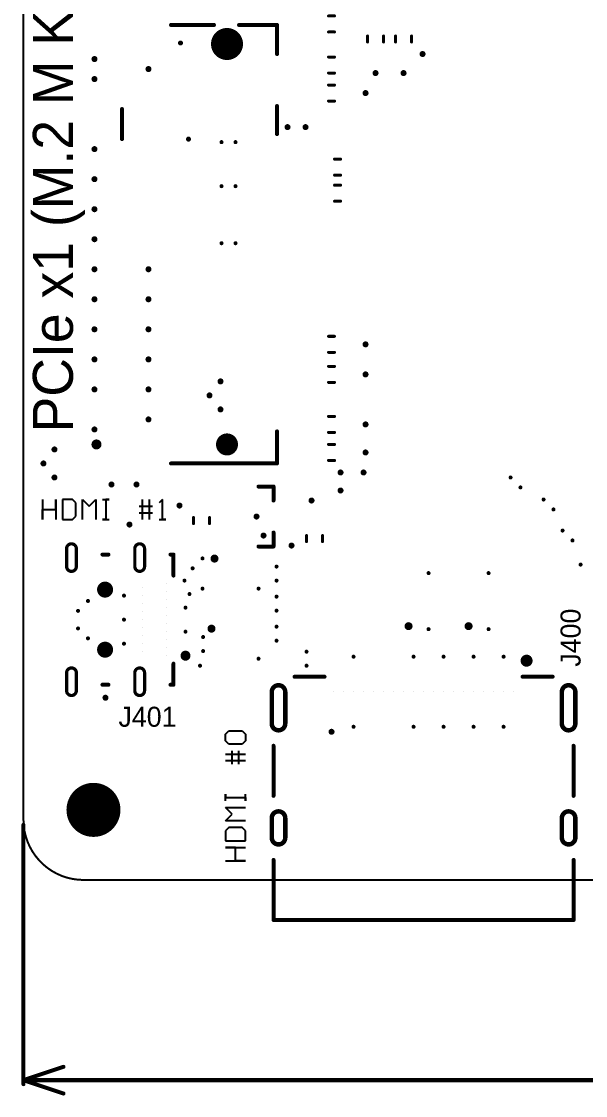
# Model space of a CAD drawing. Extents: x 0 to 113, y -12 to 101.
# Drawn here: x -0.1 to 28.1, y -10.8 to 42.9 of the extents above; entities that cross this region are included whole.
import ezdxf

# ---------------------------------------------------------------- set-up
doc = ezdxf.new("R2010")
doc.units = 0
doc.layers.get('0').update_dxf_attribs({"linetype": 'CONTINUOUS'})
for name, color, linetype in [('MECHANICAL1', 6, 'CONTINUOUS'), ('MECHANICAL10', 56, 'CONTINUOUS'), ('PADHOLELAYER', 156, 'CONTINUOUS'), ('TOPOVERLAY', 2, 'CONTINUOUS'), ('VIAHOLELAYER', 16, 'CONTINUOUS')]:
    doc.layers.add(name, color=color, linetype=linetype)

# ---------------------------------------------------------------- blocks, each defined once
blk = doc.blocks.new('PKG_SOT23_3L_SC59_P190_R_6')
at = {"layer": 'TOPOVERLAY', "const_width": 0.2}
for points in [[(-0.8, 0.75), (-1.497, 0.75)], [(-1.497, 0), (-1.497, 0.75)], [(1.497, 0.75), (0.8, 0.75)], [(1.497, 0), (1.497, 0.75)]]:
    blk.add_lwpolyline(points, dxfattribs=at)
at = {"layer": 'TOPOVERLAY', "const_width": 0.1}
for points in [[(-1.547, 0.75, 1), (-1.447, 0.75, 1)], [(-1.547, 0.75, 1), (-1.447, 0.75, 1)], [(-0.85, 0.75, 1), (-0.75, 0.75, 1)], [(0.75, 0.75, 1), (0.85, 0.75, 1)], [(1.447, 0.75, 1), (1.547, 0.75, 1)], [(1.447, 0.75, 1), (1.547, 0.75, 1)], [(-1.547, 0, 1), (-1.447, 0, 1)], [(1.447, 0, 1), (1.547, 0, 1)]]:
    blk.add_lwpolyline(points, format="xyb", close=True, dxfattribs=at)
blk = doc.blocks.new('ICC_SLP2510P8_250X100X60_1')
at = {"layer": 'TOPOVERLAY'}
for points, const_width in [([(-1.4, -0.8, 1), (-1.6, -0.8, 1)], 0.2), ([(-1.65, -0.8, 1), (-1.55, -0.8, 1)], 0.1), ([(-1.45, -0.8, 1), (-1.35, -0.8, 1)], 0.1)]:
    blk.add_lwpolyline(points, format="xyb", close=True, dxfattribs=dict(at, const_width=const_width))
blk = doc.blocks.new('ICC_SLP2510P8_250X100X60_2')
at = {"layer": 'TOPOVERLAY'}
for points, const_width in [([(-1.4, -0.95, 1), (-1.6, -0.95, 1)], 0.2), ([(-1.65, -0.95, 1), (-1.55, -0.95, 1)], 0.1), ([(-1.45, -0.95, 1), (-1.35, -0.95, 1)], 0.1)]:
    blk.add_lwpolyline(points, format="xyb", close=True, dxfattribs=dict(at, const_width=const_width))
blk = doc.blocks.new('ICC_SLP2510P8_250X100X60_3')
at = {"layer": 'TOPOVERLAY'}
for points, const_width in [([(-0.9, -1.25, 1), (-1.1, -1.25, 1)], 0.2), ([(-1.15, -1.25, 1), (-1.05, -1.25, 1)], 0.1), ([(-0.95, -1.25, 1), (-0.85, -1.25, 1)], 0.1)]:
    blk.add_lwpolyline(points, format="xyb", close=True, dxfattribs=dict(at, const_width=const_width))
blk = doc.blocks.new('ICC_SLP2510P8_250X100X60_4')
at = {"layer": 'TOPOVERLAY'}
for points, const_width in [([(-0.9, -1.25, 1), (-1.1, -1.25, 1)], 0.2), ([(-1.15, -1.25, 1), (-1.05, -1.25, 1)], 0.1), ([(-0.95, -1.25, 1), (-0.85, -1.25, 1)], 0.1)]:
    blk.add_lwpolyline(points, format="xyb", close=True, dxfattribs=dict(at, const_width=const_width))
blk = doc.blocks.new('RES_0603_R_121')
at = {"layer": 'TOPOVERLAY', "const_width": 0.15}
for points in [[(0.15, 0.4), (-0.15, 0.4)], [(0.15, -0.4), (-0.15, -0.4)]]:
    blk.add_lwpolyline(points, dxfattribs=at)
at = {"layer": 'TOPOVERLAY', "const_width": 0.075}
for points in [[(-0.188, 0.4, 1), (-0.112, 0.4, 1)], [(0.112, 0.4, 1), (0.188, 0.4, 1)], [(-0.188, -0.4, 1), (-0.112, -0.4, 1)], [(0.112, -0.4, 1), (0.188, -0.4, 1)]]:
    blk.add_lwpolyline(points, format="xyb", close=True, dxfattribs=at)
blk = doc.blocks.new('RES_0603_R_122')
at = {"layer": 'TOPOVERLAY', "const_width": 0.15}
for points in [[(0.15, 0.4), (-0.15, 0.4)], [(0.15, -0.4), (-0.15, -0.4)]]:
    blk.add_lwpolyline(points, dxfattribs=at)
at = {"layer": 'TOPOVERLAY', "const_width": 0.075}
for points in [[(-0.188, 0.4, 1), (-0.112, 0.4, 1)], [(0.112, 0.4, 1), (0.188, 0.4, 1)], [(-0.188, -0.4, 1), (-0.112, -0.4, 1)], [(0.112, -0.4, 1), (0.188, -0.4, 1)]]:
    blk.add_lwpolyline(points, format="xyb", close=True, dxfattribs=at)
blk = doc.blocks.new('CAP_0603_R_166')
at = {"layer": 'TOPOVERLAY', "const_width": 0.15}
for points in [[(0.15, 0.4), (-0.15, 0.4)], [(0.15, -0.4), (-0.15, -0.4)]]:
    blk.add_lwpolyline(points, dxfattribs=at)
at = {"layer": 'TOPOVERLAY', "const_width": 0.075}
for points in [[(-0.188, 0.4, 1), (-0.112, 0.4, 1)], [(0.112, 0.4, 1), (0.187, 0.4, 1)], [(-0.188, -0.4, 1), (-0.112, -0.4, 1)], [(0.112, -0.4, 1), (0.187, -0.4, 1)]]:
    blk.add_lwpolyline(points, format="xyb", close=True, dxfattribs=at)
blk = doc.blocks.new('CAP_0603_R_167')
at = {"layer": 'TOPOVERLAY', "const_width": 0.15}
for points in [[(0.15, 0.4), (-0.15, 0.4)], [(0.15, -0.4), (-0.15, -0.4)]]:
    blk.add_lwpolyline(points, dxfattribs=at)
at = {"layer": 'TOPOVERLAY', "const_width": 0.075}
for points in [[(-0.188, 0.4, 1), (-0.112, 0.4, 1)], [(0.112, 0.4, 1), (0.188, 0.4, 1)], [(-0.188, -0.4, 1), (-0.112, -0.4, 1)], [(0.112, -0.4, 1), (0.188, -0.4, 1)]]:
    blk.add_lwpolyline(points, format="xyb", close=True, dxfattribs=at)
blk = doc.blocks.new('CAP_0603_R_170')
at = {"layer": 'TOPOVERLAY', "const_width": 0.15}
for points in [[(0.15, 0.4), (-0.15, 0.4)], [(0.15, -0.4), (-0.15, -0.4)]]:
    blk.add_lwpolyline(points, dxfattribs=at)
at = {"layer": 'TOPOVERLAY', "const_width": 0.075}
for points in [[(-0.188, 0.4, 1), (-0.112, 0.4, 1)], [(0.112, 0.4, 1), (0.188, 0.4, 1)], [(-0.188, -0.4, 1), (-0.112, -0.4, 1)], [(0.112, -0.4, 1), (0.188, -0.4, 1)]]:
    blk.add_lwpolyline(points, format="xyb", close=True, dxfattribs=at)
blk = doc.blocks.new('CAP_0603_R_171')
at = {"layer": 'TOPOVERLAY', "const_width": 0.15}
for points in [[(-0.15, 0.4), (0.15, 0.4)], [(-0.15, -0.4), (0.15, -0.4)]]:
    blk.add_lwpolyline(points, dxfattribs=at)
at = {"layer": 'TOPOVERLAY', "const_width": 0.075}
for points in [[(-0.188, 0.4, 1), (-0.112, 0.4, 1)], [(0.112, 0.4, 1), (0.188, 0.4, 1)], [(-0.188, -0.4, 1), (-0.112, -0.4, 1)], [(0.112, -0.4, 1), (0.188, -0.4, 1)]]:
    blk.add_lwpolyline(points, format="xyb", close=True, dxfattribs=at)
blk = doc.blocks.new('CAP_0603_R_172')
at = {"layer": 'TOPOVERLAY', "const_width": 0.15}
for points in [[(-0.15, 0.4), (0.15, 0.4)], [(-0.15, -0.4), (0.15, -0.4)]]:
    blk.add_lwpolyline(points, dxfattribs=at)
at = {"layer": 'TOPOVERLAY', "const_width": 0.075}
for points in [[(-0.188, 0.4, 1), (-0.112, 0.4, 1)], [(0.112, 0.4, 1), (0.188, 0.4, 1)], [(-0.188, -0.4, 1), (-0.112, -0.4, 1)], [(0.112, -0.4, 1), (0.188, -0.4, 1)]]:
    blk.add_lwpolyline(points, format="xyb", close=True, dxfattribs=at)
blk = doc.blocks.new('CAP_0603_R_173')
at = {"layer": 'TOPOVERLAY', "const_width": 0.15}
for points in [[(-0.15, 0.4), (0.15, 0.4)], [(-0.15, -0.4), (0.15, -0.4)]]:
    blk.add_lwpolyline(points, dxfattribs=at)
at = {"layer": 'TOPOVERLAY', "const_width": 0.075}
for points in [[(-0.188, 0.4, 1), (-0.112, 0.4, 1)], [(0.112, 0.4, 1), (0.188, 0.4, 1)], [(-0.188, -0.4, 1), (-0.112, -0.4, 1)], [(0.112, -0.4, 1), (0.188, -0.4, 1)]]:
    blk.add_lwpolyline(points, format="xyb", close=True, dxfattribs=at)
blk = doc.blocks.new('CAP_0603_R_222')
at = {"layer": 'TOPOVERLAY', "const_width": 0.15}
for points in [[(0.15, 0.4), (-0.15, 0.4)], [(0.15, -0.4), (-0.15, -0.4)]]:
    blk.add_lwpolyline(points, dxfattribs=at)
at = {"layer": 'TOPOVERLAY', "const_width": 0.075}
for points in [[(-0.188, 0.4, 1), (-0.112, 0.4, 1)], [(0.112, 0.4, 1), (0.188, 0.4, 1)], [(-0.188, -0.4, 1), (-0.112, -0.4, 1)], [(0.112, -0.4, 1), (0.188, -0.4, 1)]]:
    blk.add_lwpolyline(points, format="xyb", close=True, dxfattribs=at)
blk = doc.blocks.new('CAP_0603_R_223')
at = {"layer": 'TOPOVERLAY', "const_width": 0.15}
for points in [[(-0.15, 0.4), (0.15, 0.4)], [(-0.15, -0.4), (0.15, -0.4)]]:
    blk.add_lwpolyline(points, dxfattribs=at)
at = {"layer": 'TOPOVERLAY', "const_width": 0.075}
for points in [[(-0.188, 0.4, 1), (-0.112, 0.4, 1)], [(0.112, 0.4, 1), (0.188, 0.4, 1)], [(-0.188, -0.4, 1), (-0.112, -0.4, 1)], [(0.112, -0.4, 1), (0.188, -0.4, 1)]]:
    blk.add_lwpolyline(points, format="xyb", close=True, dxfattribs=at)
blk = doc.blocks.new('CAP_0603_R_235')
at = {"layer": 'TOPOVERLAY', "const_width": 0.15}
for points in [[(0.15, 0.4), (-0.15, 0.4)], [(0.15, -0.4), (-0.15, -0.4)]]:
    blk.add_lwpolyline(points, dxfattribs=at)
at = {"layer": 'TOPOVERLAY', "const_width": 0.075}
for points in [[(-0.188, 0.4, 1), (-0.112, 0.4, 1)], [(0.112, 0.4, 1), (0.187, 0.4, 1)], [(-0.188, -0.4, 1), (-0.112, -0.4, 1)], [(0.112, -0.4, 1), (0.187, -0.4, 1)]]:
    blk.add_lwpolyline(points, format="xyb", close=True, dxfattribs=at)
blk = doc.blocks.new('CAP_0603_R_236')
at = {"layer": 'TOPOVERLAY', "const_width": 0.15}
for points in [[(0.15, 0.4), (-0.15, 0.4)], [(0.15, -0.4), (-0.15, -0.4)]]:
    blk.add_lwpolyline(points, dxfattribs=at)
at = {"layer": 'TOPOVERLAY', "const_width": 0.075}
for points in [[(-0.188, 0.4, 1), (-0.112, 0.4, 1)], [(0.112, 0.4, 1), (0.188, 0.4, 1)], [(-0.188, -0.4, 1), (-0.112, -0.4, 1)], [(0.112, -0.4, 1), (0.188, -0.4, 1)]]:
    blk.add_lwpolyline(points, format="xyb", close=True, dxfattribs=at)
blk = doc.blocks.new('CAP_0603_R_237')
at = {"layer": 'TOPOVERLAY', "const_width": 0.15}
for points in [[(0.15, 0.4), (-0.15, 0.4)], [(0.15, -0.4), (-0.15, -0.4)]]:
    blk.add_lwpolyline(points, dxfattribs=at)
at = {"layer": 'TOPOVERLAY', "const_width": 0.075}
for points in [[(-0.188, 0.4, 1), (-0.112, 0.4, 1)], [(0.112, 0.4, 1), (0.188, 0.4, 1)], [(-0.188, -0.4, 1), (-0.112, -0.4, 1)], [(0.112, -0.4, 1), (0.188, -0.4, 1)]]:
    blk.add_lwpolyline(points, format="xyb", close=True, dxfattribs=at)
blk = doc.blocks.new('CON_HDMI_252')
at = {"layer": 'PADHOLELAYER', "const_width": 0.225}
for points in [[(-7.588, 3.737), (-7.588, 5.312, -1), (-6.913, 5.312), (-6.913, 3.737, -1)], [(6.913, 3.737), (6.913, 5.312, -1), (7.588, 5.312), (7.588, 3.737, -1)], [(-7.588, -1.963), (-7.588, -0.988, -1), (-6.913, -0.988), (-6.913, -1.963, -1)], [(6.913, -1.963), (6.913, -0.988, -1), (7.588, -0.988), (7.588, -1.963, -1)]]:
    blk.add_lwpolyline(points, format="xyb", close=True, dxfattribs=at)
at = {"layer": 'PADHOLELAYER'}
for points in [[(-4.5, 5.325), (-4.5, 5.325, -1), (-4.5, 5.325), (-4.5, 5.325, -1)], [(-4, 5.325), (-4, 5.325, -1), (-4, 5.325), (-4, 5.325, -1)], [(-3.5, 5.325), (-3.5, 5.325, -1), (-3.5, 5.325), (-3.5, 5.325, -1)], [(-3, 5.325), (-3, 5.325, -1), (-3, 5.325), (-3, 5.325, -1)], [(-2.5, 5.325), (-2.5, 5.325, -1), (-2.5, 5.325), (-2.5, 5.325, -1)], [(-2, 5.325), (-2, 5.325, -1), (-2, 5.325), (-2, 5.325, -1)], [(-1.5, 5.325), (-1.5, 5.325, -1), (-1.5, 5.325), (-1.5, 5.325, -1)], [(-1, 5.325), (-1, 5.325, -1), (-1, 5.325), (-1, 5.325, -1)], [(-0.5, 5.325), (-0.5, 5.325, -1), (-0.5, 5.325), (-0.5, 5.325, -1)], [(0, 5.325), (0, 5.325, -1), (0, 5.325), (0, 5.325, -1)], [(0.5, 5.325), (0.5, 5.325, -1), (0.5, 5.325), (0.5, 5.325, -1)], [(1, 5.325), (1, 5.325, -1), (1, 5.325), (1, 5.325, -1)], [(1.5, 5.325), (1.5, 5.325, -1), (1.5, 5.325), (1.5, 5.325, -1)], [(2, 5.325), (2, 5.325, -1), (2, 5.325), (2, 5.325, -1)], [(2.5, 5.325), (2.5, 5.325, -1), (2.5, 5.325), (2.5, 5.325, -1)], [(3, 5.325), (3, 5.325, -1), (3, 5.325), (3, 5.325, -1)], [(3.5, 5.325), (3.5, 5.325, -1), (3.5, 5.325), (3.5, 5.325, -1)], [(4, 5.325), (4, 5.325, -1), (4, 5.325), (4, 5.325, -1)], [(4.5, 5.325), (4.5, 5.325, -1), (4.5, 5.325), (4.5, 5.325, -1)]]:
    blk.add_lwpolyline(points, format="xyb", close=True, dxfattribs=at)
at = {"layer": 'TOPOVERLAY'}
for points, const_width in [([(5.3, 6.875, 1), (5, 6.875, 1)], 0.3), ([(4.925, 6.875, 1), (5.075, 6.875, 1)], 0.15), ([(5.225, 6.875, 1), (5.375, 6.875, 1)], 0.15), ([(-6.5, 6.075, 1), (-6.4, 6.075, 1)], 0.1), ([(-5, 6.075, 1), (-4.9, 6.075, 1)], 0.1), ([(4.9, 6.075, 1), (5, 6.075, 1)], 0.1), ([(6.4, 6.075, 1), (6.5, 6.075, 1)], 0.1), ([(-7.55, 2.625, 1), (-7.45, 2.625, 1)], 0.1), ([(7.45, 2.625, 1), (7.55, 2.625, 1)], 0.1), ([(-7.55, 0.125, 1), (-7.45, 0.125, 1)], 0.1), ([(7.45, 0.125, 1), (7.55, 0.125, 1)], 0.1), ([(-7.55, -3.075, 1), (-7.45, -3.075, 1)], 0.1), ([(7.45, -3.075, 1), (7.55, -3.075, 1)], 0.1), ([(-7.55, -6.075, 1), (-7.45, -6.075, 1)], 0.1), ([(-7.55, -6.075, 1), (-7.45, -6.075, 1)], 0.1), ([(7.45, -6.075, 1), (7.55, -6.075, 1)], 0.1), ([(7.45, -6.075, 1), (7.55, -6.075, 1)], 0.1)]:
    blk.add_lwpolyline(points, format="xyb", close=True, dxfattribs=dict(at, const_width=const_width))
at = {"layer": 'TOPOVERLAY', "const_width": 0.2}
for points in [[(-6.45, 6.075), (-4.95, 6.075)], [(4.95, 6.075), (6.45, 6.075)], [(-7.5, 0.125), (-7.5, 2.625)], [(7.5, 0.125), (7.5, 2.625)], [(-7.5, -6.075), (-7.5, -3.075)], [(7.5, -6.075), (7.5, -3.075)], [(-7.5, -6.075), (7.5, -6.075)]]:
    blk.add_lwpolyline(points, dxfattribs=at)
blk = doc.blocks.new('CON_WRT_685119248123_253')
at = {"layer": 'PADHOLELAYER'}
for points in [[(-1.8, 3.425), (-1.8, 3.425, -1), (-1.8, 3.425), (-1.8, 3.425, -1)], [(-1.4, 3.425), (-1.4, 3.425, -1), (-1.4, 3.425), (-1.4, 3.425, -1)], [(-1, 3.425), (-1, 3.425, -1), (-1, 3.425), (-1, 3.425, -1)], [(-0.6, 3.425), (-0.6, 3.425, -1), (-0.6, 3.425), (-0.6, 3.425, -1)], [(-0.2, 3.425), (-0.2, 3.425, -1), (-0.2, 3.425), (-0.2, 3.425, -1)], [(0.2, 3.425), (0.2, 3.425, -1), (0.2, 3.425), (0.2, 3.425, -1)], [(0.6, 3.425), (0.6, 3.425, -1), (0.6, 3.425), (0.6, 3.425, -1)], [(1, 3.425), (1, 3.425, -1), (1, 3.425), (1, 3.425, -1)], [(1.4, 3.425), (1.4, 3.425, -1), (1.4, 3.425), (1.4, 3.425, -1)], [(1.8, 3.425), (1.8, 3.425, -1), (1.8, 3.425), (1.8, 3.425, -1)], [(-1.6, 2.2), (-1.6, 2.2, -1), (-1.6, 2.2), (-1.6, 2.2, -1)], [(-1.2, 2.2), (-1.2, 2.2, -1), (-1.2, 2.2), (-1.2, 2.2, -1)], [(-0.8, 2.2), (-0.8, 2.2, -1), (-0.8, 2.2), (-0.8, 2.2, -1)], [(-0.4, 2.2), (-0.4, 2.2, -1), (-0.4, 2.2), (-0.4, 2.2, -1)], [(0, 2.2), (0, 2.2, -1), (0, 2.2), (0, 2.2, -1)], [(0.4, 2.2), (0.4, 2.2, -1), (0.4, 2.2), (0.4, 2.2, -1)], [(0.8, 2.2), (0.8, 2.2, -1), (0.8, 2.2), (0.8, 2.2, -1)], [(1.2, 2.2), (1.2, 2.2, -1), (1.2, 2.2), (1.2, 2.2, -1)], [(1.6, 2.2), (1.6, 2.2, -1), (1.6, 2.2), (1.6, 2.2, -1)]]:
    blk.add_lwpolyline(points, format="xyb", close=True, dxfattribs=at)
for points, const_width in [([(-3.544, 2.304), (-2.656, 2.304, -1), (-2.656, 1.816), (-3.544, 1.816, -1)], 0.162), ([(2.656, 2.304), (3.544, 2.304, -1), (3.544, 1.816), (2.656, 1.816, -1)], 0.162), ([(-1.7, 0.33, 1), (-1.3, 0.33, 1)], 0.4), ([(1.3, 0.33, 1), (1.7, 0.33, 1)], 0.4), ([(-3.544, -1.106), (-2.656, -1.106, -1), (-2.656, -1.594), (-3.544, -1.594, -1)], 0.162), ([(2.656, -1.106), (3.544, -1.106, -1), (3.544, -1.594), (2.656, -1.594, -1)], 0.162)]:
    blk.add_lwpolyline(points, format="xyb", close=True, dxfattribs=dict(at, const_width=const_width))
at = {"layer": 'TOPOVERLAY'}
for points, const_width in [([(1.925, 4.35, 1), (1.675, 4.35, 1)], 0.25), ([(1.612, 4.35, 1), (1.737, 4.35, 1)], 0.125), ([(1.863, 4.35, 1), (1.987, 4.35, 1)], 0.125), ([(-3.3, 3.75, 1), (-3.2, 3.75, 1)], 0.1), ([(-3.3, 3.75, 1), (-3.2, 3.75, 1)], 0.1), ([(-2.25, 3.75, 1), (-2.15, 3.75, 1)], 0.1), ([(2.15, 3.75, 1), (2.25, 3.75, 1)], 0.1), ([(3.2, 3.75, 1), (3.3, 3.75, 1)], 0.1), ([(3.2, 3.75, 1), (3.3, 3.75, 1)], 0.1), ([(-3.3, 3.6, 1), (-3.2, 3.6, 1)], 0.1), ([(3.2, 3.6, 1), (3.3, 3.6, 1)], 0.1), ([(-3.3, 0.5, 1), (-3.2, 0.5, 1)], 0.1), ([(3.2, 0.5, 1), (3.3, 0.5, 1)], 0.1), ([(-3.3, 0.2, 1), (-3.2, 0.2, 1)], 0.1), ([(3.2, 0.2, 1), (3.3, 0.2, 1)], 0.1)]:
    blk.add_lwpolyline(points, format="xyb", close=True, dxfattribs=dict(at, const_width=const_width))
at = {"layer": 'TOPOVERLAY', "const_width": 0.2}
for points in [[(-2.2, 3.75), (-3.25, 3.75)], [(-3.25, 3.6), (-3.25, 3.75)], [(3.25, 3.75), (2.2, 3.75)], [(3.25, 3.6), (3.25, 3.75)], [(-3.25, 0.2), (-3.25, 0.5)], [(3.25, 0.2), (3.25, 0.5)]]:
    blk.add_lwpolyline(points, dxfattribs=at)
blk = doc.blocks.new('CON_NGFF_KEY_M_P67_H420_26')
at = {"layer": 'PADHOLELAYER'}
for points, const_width in [([(-10.275, -1.5, 1), (-9.725, -1.5, 1)], 0.55), ([(9.6, -1.5, 1), (10.4, -1.5, 1)], 0.8)]:
    blk.add_lwpolyline(points, format="xyb", close=True, dxfattribs=dict(at, const_width=const_width))
at = {"layer": 'TOPOVERLAY'}
for points, const_width in [([(-9.875, 5.025, 1), (-10.125, 5.025, 1)], 0.25), ([(-10.187, 5.025, 1), (-10.062, 5.025, 1)], 0.125), ([(-9.937, 5.025, 1), (-9.812, 5.025, 1)], 0.125), ([(5.2, 3.75, 1), (5.3, 3.75, 1)], 0.1), ([(6.7, 3.75, 1), (6.8, 3.75, 1)], 0.1), ([(-11, 1.3, 1), (-10.9, 1.3, 1)], 0.1), ([(10.9, 1.3, 1), (11, 1.3, 1)], 0.1), ([(10.9, -0.85, 1), (11, -0.85, 1)], 0.1), ([(10.9, -2.1, 1), (11, -2.1, 1)], 0.1), ([(-11, -4, 1), (-10.9, -4, 1)], 0.1), ([(-11, -4, 1), (-10.9, -4, 1)], 0.1), ([(-9.4, -4, 1), (-9.3, -4, 1)], 0.1), ([(5.45, -4, 1), (5.55, -4, 1)], 0.1), ([(6.85, -4, 1), (6.95, -4, 1)], 0.1), ([(9.45, -4, 1), (9.55, -4, 1)], 0.1), ([(10.9, -4, 1), (11, -4, 1)], 0.1), ([(10.9, -4, 1), (11, -4, 1)], 0.1)]:
    blk.add_lwpolyline(points, format="xyb", close=True, dxfattribs=dict(at, const_width=const_width))
at = {"layer": 'TOPOVERLAY', "const_width": 0.2}
for points in [[(5.25, 3.75), (6.75, 3.75)], [(-10.95, 1.3), (-10.95, -4)], [(10.95, 1.3), (10.95, -0.85)], [(10.95, -2.1), (10.95, -4)], [(-10.95, -4), (-9.35, -4)], [(5.5, -4), (6.9, -4)], [(9.5, -4), (10.95, -4)]]:
    blk.add_lwpolyline(points, dxfattribs=at)
blk = doc.blocks.new('PCB_MH_H270_C600_266')
at = {"layer": 'PADHOLELAYER', "const_width": 1.35}
blk.add_lwpolyline([(-0.675, 0, 1), (0.675, 0, 1)], format="xyb", close=True, dxfattribs=at)

msp = doc.modelspace()

# ---------------------------------------------------------------- linework, layer by layer
at = {"layer": 'MECHANICAL1', "const_width": 0.1}
for points in [[(0, 97), (0, 3)], [(3, 0), (97, 0)]]:
    msp.add_lwpolyline(points, dxfattribs=at)
at = {"layer": 'MECHANICAL1', "const_width": 0.05}
for points in [[(-0.025, 3, 1), (0.025, 3, 1)], [(-0.025, 3, 1), (0.025, 3, 1)], [(2.975, 0, 1), (3.025, 0, 1)], [(2.975, 0, 1), (3.025, 0, 1)]]:
    msp.add_lwpolyline(points, format="xyb", close=True, dxfattribs=at)
at = {"layer": 'MECHANICAL1', "const_width": 0.1}
msp.add_lwpolyline([(3, 0, -0.414214), (0, 3)], format="xyb", dxfattribs=at)
at = {"layer": 'MECHANICAL10', "const_width": 0.2}
for points in [[(0, -10.2), (0, 2.75)], [(0, -10), (2, -9.333)], [(0, -10), (2, -10.667)], [(0, -10), (41.69, -10)]]:
    msp.add_lwpolyline(points, dxfattribs=at)
at = {"layer": 'MECHANICAL10', "const_width": 0.1}
for points in [[(-0.05, 2.75, 1), (0.05, 2.75, 1)], [(1.95, -9.333, 1), (2.05, -9.333, 1)], [(-0.05, -10, 1), (0.05, -10, 1)], [(-0.05, -10, 1), (0.05, -10, 1)], [(-0.05, -10, 1), (0.05, -10, 1)], [(-0.05, -10.2, 1), (0.05, -10.2, 1)], [(1.95, -10.667, 1), (2.05, -10.667, 1)]]:
    msp.add_lwpolyline(points, format="xyb", close=True, dxfattribs=at)
at = {"layer": 'TOPOVERLAY'}
for p, q in [((0.95, 19), (0.95, 18)), ((1.616, 18.5), (1.616, 19)), ((1.616, 19), (1.616, 18)), ((1.95, 19), (1.95, 18)), ((2.45, 19), (1.95, 19)), ((2.616, 18.833), (2.45, 19)), ((2.616, 18.167), (2.616, 18.833)), ((2.949, 18), (2.949, 19)), ((2.949, 19), (3.283, 18.667)), ((3.283, 18.667), (3.616, 19)), ((3.616, 19), (3.616, 18)), ((3.949, 19), (4.282, 19)), ((4.282, 19), (4.116, 19)), ((4.116, 19), (4.116, 18)), ((5.948, 18), (5.948, 19)), ((6.282, 19), (6.282, 18)), ((6.948, 19), (6.781, 18.833)), ((6.948, 18), (6.948, 19)), ((0.95, 18), (0.95, 18.5)), ((0.95, 18.5), (1.616, 18.5)), ((5.782, 18.667), (6.282, 18.667)), ((5.782, 18.333), (6.448, 18.333)), ((6.282, 18.667), (6.448, 18.667)), ((1.95, 18), (2.45, 18)), ((2.45, 18), (2.616, 18.167)), ((4.116, 18), (3.949, 18)), ((3.949, 18), (4.282, 18)), ((6.781, 18), (7.115, 18)), ((7.115, 18), (6.948, 18)), ((10.1, 7.281), (10.267, 7.448)), ((10.1, 6.948), (10.1, 7.281)), ((10.267, 7.448), (10.933, 7.448)), ((10.933, 7.448), (11.1, 7.281)), ((11.1, 7.281), (11.1, 6.948)), ((10.267, 6.781), (10.1, 6.948)), ((10.933, 6.781), (10.267, 6.781)), ((10.433, 6.282), (10.433, 6.448)), ((10.767, 5.782), (10.767, 6.448)), ((11.1, 6.948), (10.933, 6.781)), ((10.1, 6.282), (11.1, 6.282)), ((11.1, 5.948), (10.1, 5.948)), ((10.433, 5.782), (10.433, 6.282)), ((10.1, 3.949), (10.1, 4.282)), ((10.1, 4.282), (10.1, 4.116)), ((10.1, 4.116), (11.1, 4.116)), ((11.1, 3.949), (11.1, 4.282)), ((11.1, 4.116), (11.1, 3.949)), ((10.433, 3.283), (10.1, 3.616)), ((10.1, 3.616), (11.1, 3.616)), ((10.1, 2.949), (10.433, 3.283)), ((11.1, 2.949), (10.1, 2.949)), ((10.267, 2.616), (10.1, 2.45)), ((10.1, 2.45), (10.1, 1.95)), ((10.933, 2.616), (10.267, 2.616)), ((11.1, 2.45), (10.933, 2.616)), ((11.1, 1.95), (11.1, 2.45)), ((10.1, 1.95), (11.1, 1.95)), ((10.6, 1.616), (10.1, 1.616)), ((10.1, 1.616), (11.1, 1.616)), ((10.6, 0.95), (10.6, 1.616)), ((10.1, 0.95), (11.1, 0.95)), ((11.1, 0.95), (10.6, 0.95))]:
    msp.add_line(p, q, dxfattribs=at)
at = {"layer": 'VIAHOLELAYER'}
for points, const_width in [([(7.788, 41.8, 1), (7.912, 41.8, 1)], 0.125), ([(19.875, 41.25, 1), (20.025, 41.25, 1)], 0.15), ([(3.475, 41, 1), (3.625, 41, 1)], 0.15), ([(6.175, 40.5, 1), (6.325, 40.5, 1)], 0.15), ([(17.525, 40.3, 1), (17.675, 40.3, 1)], 0.15), ([(18.925, 40.3, 1), (19.075, 40.3, 1)], 0.15), ([(3.475, 40, 1), (3.625, 40, 1)], 0.15), ([(17.025, 39.3, 1), (17.175, 39.3, 1)], 0.15), ([(13.125, 37.6, 1), (13.275, 37.6, 1)], 0.15), ([(14.025, 37.6, 1), (14.175, 37.6, 1)], 0.15), ([(8.187, 37, 1), (8.312, 37, 1)], 0.125), ([(3.475, 36.5, 1), (3.625, 36.5, 1)], 0.15), ([(9.85, 36.85, 1), (9.95, 36.85, 1)], 0.1), ([(10.55, 36.85, 1), (10.65, 36.85, 1)], 0.1), ([(3.475, 35, 1), (3.625, 35, 1)], 0.15), ([(9.85, 34.65, 1), (9.95, 34.65, 1)], 0.1), ([(10.55, 34.65, 1), (10.65, 34.65, 1)], 0.1), ([(3.475, 33.5, 1), (3.625, 33.5, 1)], 0.15), ([(3.475, 32, 1), (3.625, 32, 1)], 0.15), ([(9.85, 31.8, 1), (9.95, 31.8, 1)], 0.1), ([(10.55, 31.8, 1), (10.65, 31.8, 1)], 0.1), ([(3.475, 30.5, 1), (3.625, 30.5, 1)], 0.15), ([(6.175, 30.5, 1), (6.325, 30.5, 1)], 0.15), ([(3.475, 29, 1), (3.625, 29, 1)], 0.15), ([(6.175, 29, 1), (6.325, 29, 1)], 0.15), ([(3.475, 27.5, 1), (3.625, 27.5, 1)], 0.15), ([(6.175, 27.5, 1), (6.325, 27.5, 1)], 0.15), ([(17.025, 26.75, 1), (17.175, 26.75, 1)], 0.15), ([(3.475, 26, 1), (3.625, 26, 1)], 0.15), ([(6.175, 26, 1), (6.325, 26, 1)], 0.15), ([(17.025, 25.25, 1), (17.175, 25.25, 1)], 0.15), ([(9.775, 24.9, 1), (9.925, 24.9, 1)], 0.15), ([(3.475, 24.5, 1), (3.625, 24.5, 1)], 0.15), ([(6.175, 24.5, 1), (6.325, 24.5, 1)], 0.15), ([(9.225, 24.2, 1), (9.375, 24.2, 1)], 0.15), ([(9.775, 23.5, 1), (9.925, 23.5, 1)], 0.15), ([(6.175, 23, 1), (6.325, 23, 1)], 0.15), ([(3.475, 22.5, 1), (3.625, 22.5, 1)], 0.15), ([(17.025, 22.75, 1), (17.175, 22.75, 1)], 0.15), ([(1.475, 21.5, 1), (1.625, 21.5, 1)], 0.15), ([(17.025, 21.35, 1), (17.175, 21.35, 1)], 0.15), ([(0.925, 20.8, 1), (1.075, 20.8, 1)], 0.15), ([(15.775, 20.35, 1), (15.925, 20.35, 1)], 0.15), ([(16.925, 20.35, 1), (17.075, 20.35, 1)], 0.15), ([(1.475, 20.1, 1), (1.625, 20.1, 1)], 0.15), ([(4.325, 19.75, 1), (4.475, 19.75, 1)], 0.15), ([(5.575, 19.75, 1), (5.725, 19.75, 1)], 0.15), ([(24.3, 20.1, 1), (24.4, 20.1, 1)], 0.1), ([(15.775, 19.45, 1), (15.925, 19.45, 1)], 0.15), ([(24.795, 19.605, 1), (24.895, 19.605, 1)], 0.1), ([(7.725, 18.7, 1), (7.875, 18.7, 1)], 0.15), ([(14.325, 18.95, 1), (14.475, 18.95, 1)], 0.15), ([(25.95, 19, 1), (26.05, 19, 1)], 0.1), ([(11.575, 18.15, 1), (11.725, 18.15, 1)], 0.15), ([(26.445, 18.505, 1), (26.545, 18.505, 1)], 0.1), ([(5.225, 17.75, 1), (5.375, 17.75, 1)], 0.15), ([(11.925, 17.2, 1), (12.075, 17.2, 1)], 0.15), ([(26.9, 17.45, 1), (27, 17.45, 1)], 0.1), ([(13.325, 16.7, 1), (13.475, 16.7, 1)], 0.15), ([(27.395, 16.955, 1), (27.495, 16.955, 1)], 0.1), ([(8.9, 16.058, 1), (9, 16.058, 1)], 0.1), ([(8.405, 15.563, 1), (8.505, 15.563, 1)], 0.1), ([(12.6, 15.65, 1), (12.7, 15.65, 1)], 0.1), ([(27.8, 15.75, 1), (27.9, 15.75, 1)], 0.1), ([(8, 14.95, 1), (8.1, 14.95, 1)], 0.1), ([(12.6, 14.95, 1), (12.7, 14.95, 1)], 0.1), ([(20.2, 15.325, 1), (20.3, 15.325, 1)], 0.1), ([(23.2, 15.325, 1), (23.3, 15.325, 1)], 0.1), ([(8.9, 14.55, 1), (9, 14.55, 1)], 0.1), ([(11.7, 14.55, 1), (11.8, 14.55, 1)], 0.1), ([(3.173, 13.935, 1), (3.273, 13.935, 1)], 0.1), ([(4.975, 14.2, 1), (5.075, 14.2, 1)], 0.1), ([(8.25, 14.28, 1), (8.35, 14.28, 1)], 0.1), ([(12.6, 14.15, 1), (12.7, 14.15, 1)], 0.1), ([(2.678, 13.44, 1), (2.778, 13.44, 1)], 0.1), ([(8.05, 13.6, 1), (8.15, 13.6, 1)], 0.1), ([(12.6, 13.45, 1), (12.7, 13.45, 1)], 0.1), ([(4.975, 13, 1), (5.075, 13, 1)], 0.1), ([(2.678, 12.56, 1), (2.778, 12.56, 1)], 0.1), ([(8.05, 12.4, 1), (8.15, 12.4, 1)], 0.1), ([(12.6, 12.65, 1), (12.7, 12.65, 1)], 0.1), ([(20.2, 12.525, 1), (20.3, 12.525, 1)], 0.1), ([(23.2, 12.525, 1), (23.3, 12.525, 1)], 0.1), ([(3.173, 12.065, 1), (3.273, 12.065, 1)], 0.1), ([(4.975, 11.8, 1), (5.075, 11.8, 1)], 0.1), ([(8.932, 12.132, 1), (9.032, 12.132, 1)], 0.1), ([(12.6, 11.95, 1), (12.7, 11.95, 1)], 0.1), ([(8.932, 11.432, 1), (9.032, 11.432, 1)], 0.1), ([(14.1, 11.4, 1), (14.2, 11.4, 1)], 0.1), ([(8.775, 10.7, 1), (8.875, 10.7, 1)], 0.1), ([(11.7, 11.05, 1), (11.8, 11.05, 1)], 0.1), ([(14.1, 10.7, 1), (14.2, 10.7, 1)], 0.1), ([(16.45, 11.15, 1), (16.55, 11.15, 1)], 0.1), ([(19.45, 11.15, 1), (19.55, 11.15, 1)], 0.1), ([(20.95, 11.15, 1), (21.05, 11.15, 1)], 0.1), ([(22.45, 11.15, 1), (22.55, 11.15, 1)], 0.1), ([(23.95, 11.15, 1), (24.05, 11.15, 1)], 0.1), ([(4.025, 9.1, 1), (4.175, 9.1, 1)], 0.15), ([(15.325, 7.4, 1), (15.475, 7.4, 1)], 0.15), ([(16.45, 7.65, 1), (16.55, 7.65, 1)], 0.1), ([(19.45, 7.65, 1), (19.55, 7.65, 1)], 0.1), ([(20.95, 7.65, 1), (21.05, 7.65, 1)], 0.1), ([(22.45, 7.65, 1), (22.55, 7.65, 1)], 0.1), ([(23.95, 7.65, 1), (24.05, 7.65, 1)], 0.1)]:
    msp.add_lwpolyline(points, format="xyb", close=True, dxfattribs=dict(at, const_width=const_width))

# ---------------------------------------------------------------- block references
for name, p, rotation in [('CAP_0603_R_171', (15.4, 42.75), 360), ('CON_NGFF_KEY_M_P67_H420_26', (8.675, 31.75), 90), ('CAP_0603_R_173', (17.6, 42), 90), ('CAP_0603_R_172', (19, 42), 90), ('CAP_0603_R_166', (15.4, 40.7), 180), ('CAP_0603_R_235', (15.4, 39.3), 180), ('RES_0603_R_121', (15.7, 35.6), 180), ('RES_0603_R_122', (15.7, 34.3), 180), ('CAP_0603_R_236', (15.4, 26.75), 180), ('CAP_0603_R_167', (15.4, 25.25), 180), ('CAP_0603_R_170', (15.4, 22.75), 180), ('CAP_0603_R_237', (15.4, 21.35), 180), ('PKG_SOT23_3L_SC59_P190_R_6', (11.75, 18.15), 270), ('CAP_0603_R_222', (8.9, 17.95), 270), ('CAP_0603_R_223', (14.55, 17.05), 90), ('CON_WRT_685119248123_253', (3.75, 13), 270), ('ICC_SLP2510P8_250X100X60_1', (10.35, 14.55), 270), ('ICC_SLP2510P8_250X100X60_3', (20.25, 13.925), 360), ('ICC_SLP2510P8_250X100X60_4', (23.25, 13.925), 360), ('ICC_SLP2510P8_250X100X60_2', (10.35, 11.05), 270), ('CON_HDMI_252', (20, 4.075), 360), ('PCB_MH_H270_C600_266', (3.5, 3.5), 90)]:
    msp.add_blockref(name, p, dxfattribs=dict(rotation=rotation))

# ---------------------------------------------------------------- texts
at = {"layer": 'TOPOVERLAY'}
for s, height, p in [('PCIe x1 (M.2 M Key)', 2, (2.472, 22.35)), ('J400', 1, (27.85, 10.65))]:
    msp.add_text(s, height=height, rotation=90, dxfattribs=at).set_placement(p)
msp.add_text('J401', height=1, dxfattribs=at).set_placement((4.75, 7.65))

doc.saveas('drawing.dxf')
